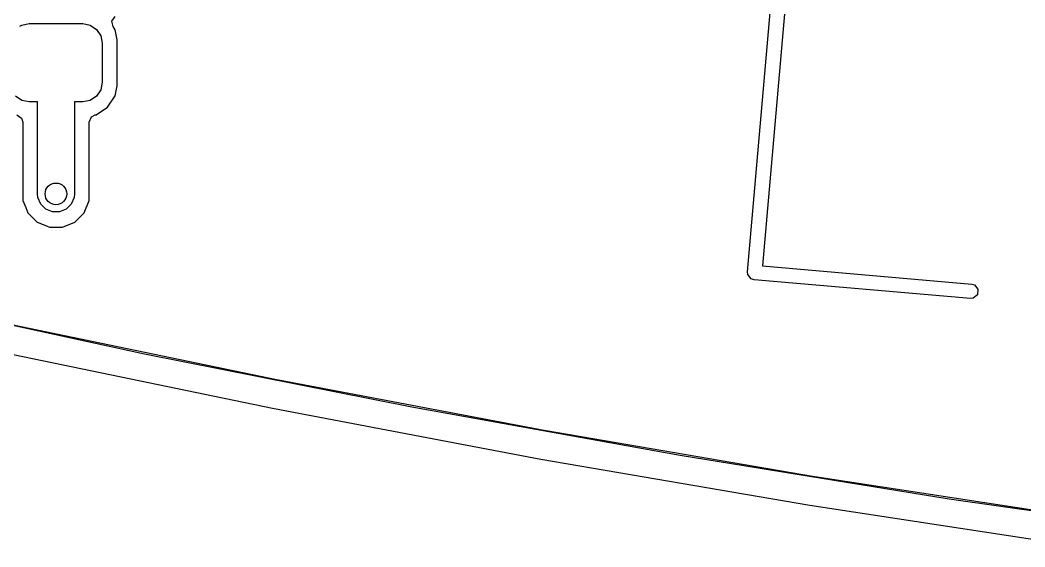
# Model space of a CAD drawing. Extents: x 125.5 to 181.1, y -135.3 to -67.6.
# Drawn here: x 170.6 to 177.54, y -135.04 to -131.4 of the extents above; entities that cross this region are included whole.
import ezdxf

# ---------------------------------------------------------------- set-up
doc = ezdxf.new("R2010")
doc.units = 0
doc.layers.add('BLACK', color=7, linetype='CONTINUOUS')

msp = doc.modelspace()

# ---------------------------------------------------------------- linework, layer by layer
at = {"layer": 'BLACK', "linetype": 'CONTINUOUS'}
for p, q in [((175.624201, -133.137957), (175.785439, -131.294997)), ((175.885059, -131.303713), (175.728178, -133.096862)), ((171.236385, -131.407545), (171.257646, -131.375726)), ((170.60118, -131.4434), (170.613338, -131.435276)), ((170.613338, -131.435276), (170.665, -131.425)), ((170.665, -131.425), (171.035, -131.425)), ((171.035, -131.425), (171.086662, -131.435276)), ((171.086662, -131.435276), (171.130459, -131.464541)), ((171.130459, -131.464541), (171.159724, -131.508338)), ((171.24385, -131.445078), (171.236385, -131.407545)), ((171.258721, -131.467334), (171.24385, -131.445078)), ((171.258721, -131.467335), (171.258721, -131.467334)), ((171.2725, -131.536608), (171.258721, -131.467335)), ((171.159724, -131.508338), (171.17, -131.56)), ((171.2725, -131.853392), (171.2725, -131.536608)), ((171.17, -131.56), (171.17, -131.83)), ((171.159724, -131.881662), (171.130459, -131.925459)), ((171.17, -131.83), (171.159724, -131.881662)), ((171.25872, -131.922668), (171.2725, -131.853392)), ((170.613338, -131.954724), (170.569541, -131.925459)), ((170.665, -131.965), (170.613338, -131.954724)), ((171.086662, -131.954724), (171.035, -131.965)), ((171.130459, -131.925459), (171.086662, -131.954724)), ((171.206228, -132.001228), (171.25872, -131.922668)), ((170.723, -131.965), (170.665, -131.965)), ((170.723, -132.6), (170.723, -131.965)), ((171.035, -131.965), (170.977, -131.965)), ((170.977, -131.965), (170.977, -132.6)), ((171.127668, -132.05372), (171.206228, -132.001228)), ((170.580254, -132.055295), (170.612072, -132.076555)), ((170.612072, -132.076555), (170.6205, -132.104335)), ((171.0795, -132.104335), (171.094145, -132.06898)), ((171.094145, -132.06898), (171.119745, -132.055295)), ((171.119745, -132.055295), (171.127668, -132.05372)), ((170.6205, -132.104335), (170.6205, -132.645652)), ((171.0795, -132.64565), (171.0795, -132.104335)), ((170.6205, -132.645652), (170.640967, -132.695062)), ((170.72544, -132.624776), (170.723, -132.6)), ((170.744403, -132.670557), (170.72544, -132.624776)), ((170.97456, -132.624776), (170.955597, -132.670557)), ((170.977, -132.6), (170.97456, -132.624776)), ((171.044561, -132.730001), (171.0795, -132.64565)), ((170.640967, -132.695062), (170.655439, -132.730001)), ((170.779443, -132.705597), (170.744403, -132.670557)), ((170.825224, -132.72456), (170.779443, -132.705597)), ((170.920557, -132.705597), (170.874776, -132.72456)), ((170.955597, -132.670557), (170.920557, -132.705597)), ((170.655439, -132.730001), (170.65544, -132.730002)), ((170.65544, -132.730002), (170.65544, -132.730003)), ((170.65544, -132.730003), (170.719996, -132.794559)), ((170.874776, -132.72456), (170.825224, -132.72456)), ((170.980001, -132.794561), (171.044561, -132.730001)), ((170.719996, -132.794559), (170.719997, -132.794559)), ((170.719997, -132.794559), (170.719999, -132.794561)), ((170.719999, -132.794561), (170.783881, -132.821021)), ((170.783881, -132.821021), (170.804347, -132.829499)), ((170.804347, -132.829499), (170.804348, -132.829499)), ((170.804348, -132.829499), (170.80435, -132.8295)), ((170.80435, -132.8295), (170.804351, -132.8295)), ((170.804351, -132.8295), (170.895649, -132.8295)), ((170.895649, -132.8295), (170.89565, -132.8295)), ((170.89565, -132.8295), (170.980001, -132.794561)), ((175.728178, -133.096862), (177.172661, -133.223239)), ((175.626325, -133.15735), (175.624201, -133.137957)), ((175.650924, -133.186666), (175.626325, -133.15735)), ((175.669653, -133.192125), (175.650924, -133.186666)), ((177.163945, -133.322859), (175.669653, -133.192125)), ((177.172661, -133.223239), (177.19139, -133.228698)), ((177.19139, -133.228698), (177.215989, -133.258014)), ((177.215989, -133.258014), (177.212654, -133.296136)), ((169.623076, -133.304497), (171.46205, -133.702839)), ((177.183338, -133.320735), (177.163945, -133.322859)), ((177.212654, -133.296136), (177.183338, -133.320735)), ((172.384506, -133.8853), (170.543108, -133.50327)), ((172.345968, -134.082067), (170.500223, -133.699134)), ((171.46205, -133.702839), (173.307713, -134.068941)), ((172.385364, -133.885471), (172.384506, -133.8853)), ((174.233275, -134.235242), (172.385364, -133.885471)), ((174.198132, -134.432643), (172.345968, -134.082067)), ((173.307713, -134.068941), (175.1595, -134.40269)), ((174.234136, -134.235397), (174.233275, -134.235242)), ((176.087829, -134.55277), (174.234136, -134.235397)), ((176.056147, -134.750756), (174.198132, -134.432643)), ((175.1595, -134.40269), (177.016843, -134.703985)), ((176.088693, -134.55291), (176.087829, -134.55277)), ((177.947645, -134.837795), (176.088693, -134.55291)), ((177.016843, -134.703985), (178.879174, -134.972732)), ((177.919443, -135.036307), (176.056147, -134.750756))]:
    msp.add_line(p, q, dxfattribs=at)
at = {"layer": 'BLACK'}
msp.add_circle((170.85, -132.6), 0.075, dxfattribs=at)

doc.saveas('drawing.dxf')
